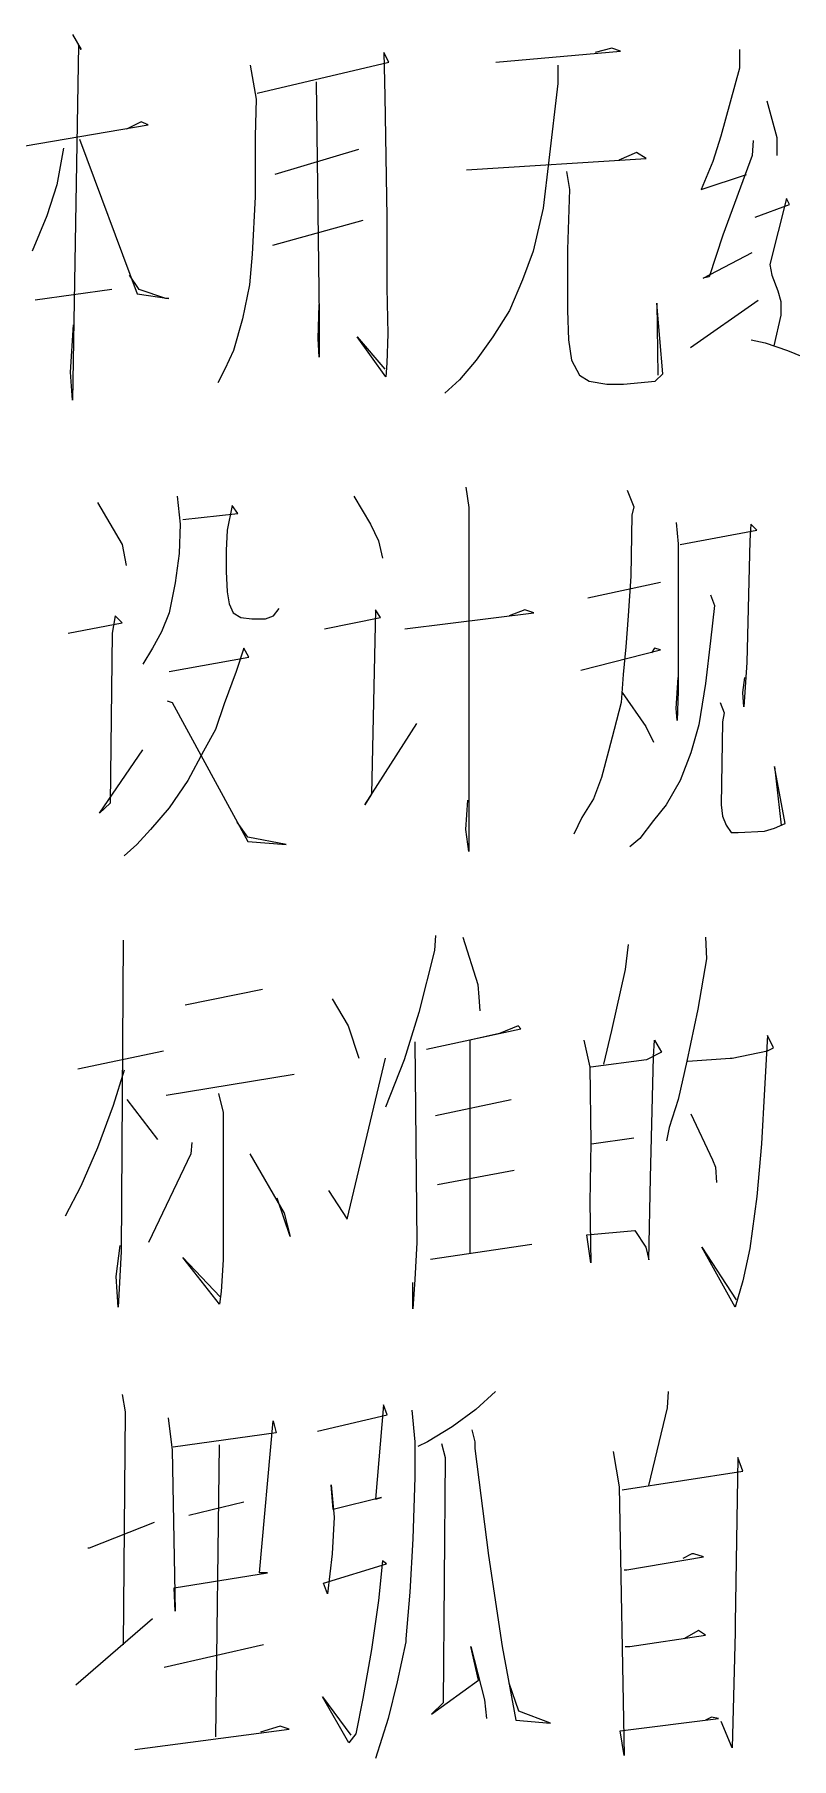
# Model space of a CAD drawing. Extents: x 0 to 8410, y 0 to 11890.
# Drawn here: x 7801 to 7901.8, y 10907 to 11136.2 of the extents above; entities that cross this region are included whole.
import ezdxf

# ---------------------------------------------------------------- set-up
doc = ezdxf.new("R2010")
doc.units = 0
doc.header["$MEASUREMENT"] = 0
doc.layers.add('6', color=7, linetype='Continuous')
doc.layers.add('8', color=7, linetype='Continuous')

# ---------------------------------------------------------------- blocks, each defined once
blk = doc.blocks.new('BLKENT759')
at = {"layer": '8', "color": 2, "linetype": 'Continuous'}
for p, q in [((7806.11, 11136.2), (7807.28, 11134.2)), ((7806.89, 11134.8), (7806.11, 11087.6)), ((7807.28, 11134.2), (7806.89, 11134.8)), ((7830.68, 11128.4), (7848.2, 11132.5)), ((7848.2, 11132.5), (7847.54, 11133.8)), ((7847.54, 11133.8), (7847.68, 11128)), ((7862.45, 11132.5), (7879.05, 11134)), ((7877.87, 11134.4), (7875.65, 11133.8)), ((7879.05, 11134), (7877.87, 11134.4)), ((7894.86, 11134.2), (7894.86, 11131.7)), ((7829.77, 11132.1), (7830.55, 11127.6)), ((7870.68, 11132.1), (7870.68, 11129.7)), ((7894.86, 11131.7), (7892.38, 11122.7)), ((7838.52, 11129.9), (7838.92, 11098.7)), ((7847.68, 11128), (7847.94, 11111.9)), ((7870.68, 11129.7), (7869.51, 11119.5)), ((7830.55, 11127.6), (7830.42, 11122.7)), ((7898.52, 11127.4), (7899.83, 11122.5)), ((7798, 11121.1), (7816.17, 11124.2)), ((7815.26, 11124.6), (7813.3, 11123.6)), ((7816.17, 11124.2), (7815.26, 11124.6)), ((7804.93, 11121.1), (7804.01, 11116.2)), ((7807.02, 11122.3), (7814.73, 11101.7)), ((7830.42, 11122.7), (7830.42, 11114.6)), ((7844.15, 11120.9), (7833.03, 11117.6)), ((7892.38, 11122.7), (7891.33, 11119.3)), ((7896.69, 11122.1), (7896.56, 11120.1)), ((7899.83, 11122.5), (7899.83, 11120.1)), ((7858.52, 11118.2), (7882.45, 11119.7)), ((7869.51, 11119.5), (7868.72, 11113.1)), ((7881.14, 11120.5), (7878.79, 11119.5)), ((7882.45, 11119.7), (7881.14, 11120.5)), ((7891.33, 11119.3), (7889.77, 11115.6)), ((7896.56, 11120.1), (7892.64, 11109.5)), ((7871.86, 11118), (7872.25, 11115.6)), ((7889.77, 11115.6), (7895.78, 11117.6)), ((7804.01, 11116.2), (7802.71, 11112.1)), ((7830.42, 11114.6), (7830.03, 11107)), ((7872.25, 11115.6), (7871.99, 11107.6)), ((7901.14, 11114.4), (7898.92, 11105.6)), ((7901.53, 11113.6), (7901.14, 11114.4)), ((7802.71, 11112.1), (7800.75, 11107.4)), ((7847.94, 11111.9), (7847.94, 11103.4)), ((7868.72, 11113.1), (7867.41, 11107.4)), ((7896.96, 11111.9), (7901.53, 11113.6)), ((7832.77, 11108.2), (7844.8, 11111.5)), ((7892.64, 11109.5), (7890.81, 11104)), ((7867.41, 11107.4), (7865.98, 11103.6)), ((7871.99, 11107.6), (7871.99, 11099.5)), ((7890.03, 11103.8), (7896.56, 11107.2)), ((7830.03, 11107), (7829.64, 11102.9)), ((7898.92, 11105.6), (7899.18, 11104.2)), ((7815, 11102.3), (7813.69, 11104.2)), ((7829.64, 11102.9), (7828.72, 11098.4)), ((7847.94, 11103.4), (7847.94, 11102.5)), ((7847.94, 11102.5), (7848.07, 11096.4)), ((7865.98, 11103.6), (7864.28, 11099.5)), ((7890.81, 11104), (7890.03, 11103.8)), ((7899.18, 11104.2), (7899.96, 11102.1)), ((7811.34, 11102.3), (7801.14, 11100.9)), ((7814.73, 11101.7), (7818.92, 11101.1)), ((7818.52, 11101.1), (7815, 11102.3)), ((7818.92, 11101.1), (7818.52, 11101.1)), ((7838.79, 11095.8), (7838.92, 11100.3)), ((7884.67, 11091.1), (7883.88, 11100.5)), ((7883.88, 11100.5), (7884.01, 11090.9)), ((7888.33, 11094.6), (7897.35, 11100.9)), ((7899.96, 11102.1), (7900.35, 11100.7)), ((7900.35, 11100.7), (7900.35, 11098.9)), ((7828.72, 11098.4), (7827.54, 11094.2)), ((7838.92, 11098.7), (7838.92, 11093.3)), ((7864.28, 11099.5), (7862.05, 11096)), ((7871.99, 11099.5), (7872.12, 11095.6)), ((7900.35, 11098.9), (7899.44, 11094.8)), ((7805.84, 11091.3), (7806.24, 11097.6)), ((7838.92, 11093.3), (7838.79, 11095.8)), ((7847.81, 11090.7), (7844.01, 11096)), ((7844.01, 11096), (7847.68, 11091.7)), ((7848.07, 11096.4), (7847.94, 11092.5)), ((7862.05, 11096), (7859.83, 11092.9)), ((7872.12, 11095.6), (7872.51, 11092.9)), ((7896.43, 11095.6), (7898.26, 11095.2)), ((7827.54, 11094.2), (7826.37, 11091.7)), ((7898.26, 11095.2), (7901.27, 11094.2)), ((7901.27, 11094.2), (7904.41, 11092.9)), ((7806.11, 11087.6), (7805.84, 11091.3)), ((7826.37, 11091.7), (7825.45, 11089.9)), ((7847.94, 11092.5), (7847.81, 11090.7)), ((7859.83, 11092.9), (7857.61, 11090.3)), ((7872.51, 11092.9), (7873.56, 11090.9)), ((7883.62, 11090.1), (7884.67, 11091.1)), ((7857.61, 11090.3), (7855.65, 11088.5)), ((7873.56, 11090.9), (7874.86, 11090.1)), ((7874.86, 11090.1), (7877.22, 11089.7)), ((7877.22, 11089.7), (7879.44, 11089.7)), ((7879.44, 11089.7), (7883.62, 11090.1)), ((7858.46, 11076), (7858.85, 11073.3)), ((7879.9, 11075.6), (7880.81, 11073.4)), ((7809.44, 11074), (7812.71, 11068.4)), ((7820.03, 11074.8), (7820.42, 11071.1)), ((7827.35, 11073.6), (7826.69, 11070.3)), ((7828.13, 11072.5), (7827.35, 11073.6)), ((7843.56, 11074.8), (7845.78, 11071.1)), ((7858.85, 11073.3), (7858.85, 11027.6)), ((7880.81, 11073.4), (7880.55, 11072.3)), ((7820.42, 11071.1), (7820.29, 11067.2)), ((7820.81, 11071.7), (7828.13, 11072.5)), ((7845.78, 11071.1), (7846.82, 11068.9)), ((7880.55, 11072.3), (7880.42, 11064.2)), ((7886.43, 11071.3), (7886.69, 11068.5)), ((7896.37, 11071.1), (7896.24, 11068.9)), ((7897.15, 11070.3), (7896.37, 11071.1)), ((7812.71, 11068.4), (7813.23, 11065.6)), ((7826.69, 11070.3), (7826.56, 11067.6)), ((7846.82, 11068.9), (7847.35, 11066.6)), ((7886.69, 11068.5), (7886.69, 11048.9)), ((7886.95, 11068.4), (7897.15, 11070.3)), ((7896.24, 11068.9), (7895.84, 11052.7)), ((7820.29, 11067.2), (7819.77, 11063.3)), ((7826.56, 11067.6), (7826.56, 11064.8)), ((7826.56, 11064.8), (7826.69, 11062.1)), ((7880.42, 11064.2), (7880.03, 11058.9)), ((7819.77, 11063.3), (7818.98, 11059.3)), ((7826.69, 11062.1), (7826.95, 11060.5)), ((7874.67, 11061.3), (7884.34, 11063.4)), ((7891.01, 11061.7), (7891.53, 11060.3)), ((7818.98, 11059.3), (7817.94, 11056.8)), ((7826.95, 11060.5), (7827.48, 11059.3)), ((7827.48, 11059.3), (7828.52, 11058.7)), ((7832.84, 11058.9), (7833.62, 11059.9)), ((7846.43, 11059.7), (7845.91, 11035.2)), ((7847.08, 11058.7), (7846.43, 11059.7)), ((7850.35, 11057.2), (7867.48, 11059.3)), ((7866.3, 11059.7), (7864.21, 11058.9)), ((7867.48, 11059.3), (7866.3, 11059.7)), ((7891.53, 11060.3), (7891.01, 11055.6)), ((7805.52, 11056.6), (7812.71, 11058)), ((7811.79, 11058.9), (7811.4, 11056.6)), ((7812.71, 11058), (7811.79, 11058.9)), ((7817.94, 11056.8), (7816.76, 11054.6)), ((7828.52, 11058.7), (7829.96, 11058.5)), ((7829.96, 11058.5), (7831.79, 11058.5)), ((7831.79, 11058.5), (7832.84, 11058.9)), ((7839.63, 11057.2), (7847.08, 11058.7)), ((7880.03, 11058.9), (7879.76, 11054.8)), ((7811.4, 11056.6), (7811.14, 11034)), ((7816.76, 11054.6), (7815.45, 11052.5)), ((7828.92, 11054.6), (7827.87, 11051.5)), ((7829.57, 11053.4), (7828.92, 11054.6)), ((7873.75, 11051.7), (7884.34, 11054.4)), ((7879.76, 11054.8), (7879.37, 11051.1)), ((7883.56, 11054.6), (7883.16, 11054)), ((7884.34, 11054.4), (7883.56, 11054.6)), ((7891.01, 11055.6), (7890.35, 11049.9)), ((7818.98, 11051.5), (7829.57, 11053.4)), ((7895.84, 11052.7), (7895.45, 11046.8)), ((7827.87, 11051.5), (7826.3, 11047.2)), ((7879.37, 11051.1), (7879.11, 11047.4)), ((7886.43, 11046.6), (7886.69, 11050.7)), ((7890.35, 11049.9), (7889.44, 11044.4)), ((7895.32, 11048.7), (7895.58, 11050.7)), ((7818.72, 11047.6), (7819.37, 11047.4)), ((7879.24, 11048.7), (7882.38, 11044.2)), ((7886.69, 11048.9), (7886.56, 11045)), ((7895.45, 11046.8), (7895.32, 11048.7)), ((7819.37, 11047.4), (7829.44, 11028.9)), ((7826.3, 11047.2), (7825.12, 11043.8)), ((7879.11, 11047.4), (7878.2, 11043.8)), ((7886.56, 11045), (7886.43, 11046.6)), ((7892.31, 11047.4), (7892.84, 11046)), ((7892.84, 11046), (7892.58, 11044.8)), ((7825.12, 11043.8), (7823.56, 11040.9)), ((7844.99, 11033.8), (7851.92, 11044.6)), ((7878.2, 11043.8), (7877.41, 11040.9)), ((7882.38, 11044.2), (7883.42, 11042.1)), ((7889.44, 11044.4), (7888.39, 11040.7)), ((7892.58, 11044.8), (7892.44, 11033.8)), ((7809.7, 11032.7), (7815.45, 11041.1)), ((7823.56, 11040.9), (7821.46, 11037)), ((7877.41, 11040.9), (7876.5, 11037.4)), ((7888.39, 11040.7), (7886.95, 11037)), ((7900.94, 11031.3), (7899.5, 11038.9)), ((7899.5, 11038.9), (7900.42, 11031.1)), ((7821.46, 11037), (7818.98, 11033.4)), ((7876.5, 11037.4), (7875.45, 11034.6)), ((7886.95, 11037), (7885.12, 11033.8)), ((7811.14, 11034), (7809.7, 11032.7)), ((7845.91, 11035.2), (7844.99, 11033.8)), ((7858.46, 11030.5), (7858.72, 11034.4)), ((7875.45, 11034.6), (7873.88, 11032.1)), ((7885.12, 11033.8), (7883.42, 11031.7)), ((7892.44, 11033.8), (7892.58, 11032.3)), ((7818.98, 11033.4), (7816.5, 11030.5)), ((7829.44, 11029.5), (7828, 11031.5)), ((7873.88, 11032.1), (7872.84, 11029.9)), ((7883.42, 11031.7), (7881.59, 11029.3)), ((7892.58, 11032.3), (7893.1, 11031.1)), ((7816.5, 11030.5), (7814.67, 11028.5)), ((7834.54, 11028.5), (7829.44, 11029.5)), ((7858.85, 11027.6), (7858.46, 11030.5)), ((7881.59, 11029.3), (7880.29, 11028.2)), ((7893.1, 11031.1), (7893.75, 11030.1)), ((7893.75, 11030.1), (7894.67, 11030.1)), ((7894.67, 11030.1), (7898.2, 11030.3)), ((7898.2, 11030.3), (7899.5, 11030.7)), ((7899.5, 11030.7), (7900.94, 11031.3)), ((7814.67, 11028.5), (7812.97, 11027)), ((7829.44, 11028.9), (7834.54, 11028.5)), ((7812.84, 11015.8), (7812.58, 10974.4)), ((7854.41, 11016.4), (7854.28, 11014.4)), ((7858.07, 11016.2), (7860.03, 11009.9)), ((7890.36, 11016.2), (7890.49, 11013.3)), ((7854.28, 11014.4), (7852.19, 11006.2)), ((7880.03, 11015.2), (7879.64, 11011.9)), ((7890.49, 11013.3), (7889.31, 11006.6)), ((7879.64, 11011.9), (7877.81, 11003.8)), ((7821.08, 11007.2), (7831.4, 11009.3)), ((7860.03, 11009.9), (7860.16, 11008.2)), ((7840.68, 11008), (7842.78, 11004.4)), ((7852.19, 11006.2), (7850.23, 10999.9)), ((7860.16, 11008.2), (7860.29, 11006.4)), ((7889.31, 11006.6), (7887.87, 10999.7)), ((7842.78, 11004.4), (7844.21, 11000.1)), ((7853.23, 11001.3), (7865.78, 11004)), ((7865.39, 11004.4), (7862.91, 11003.4)), ((7865.78, 11004), (7865.39, 11004.4)), ((7851.66, 11002.3), (7851.93, 10975.6)), ((7862.91, 11003.4), (7858.98, 11002.5)), ((7858.98, 11002.5), (7858.98, 10974.2)), ((7874.15, 11002.5), (7874.93, 10998.9)), ((7877.81, 11003.8), (7876.76, 10999.3)), ((7883.43, 11000.3), (7883.56, 11002.5)), ((7883.56, 11002.5), (7884.47, 11000.9)), ((7898.59, 11003.1), (7898.2, 10996)), ((7899.38, 11001.5), (7898.59, 11003.1)), ((7806.83, 10998.7), (7818.2, 11001.1)), ((7842.64, 10978.7), (7847.74, 11000.1)), ((7850.23, 10999.9), (7847.74, 10993.6)), ((7882.51, 10999.9), (7875.06, 10998.9)), ((7884.47, 11000.9), (7882.51, 10999.9)), ((7883.04, 10984.2), (7883.43, 11000.3)), ((7887.87, 10999.7), (7886.7, 10994.6)), ((7888, 10999.7), (7893.62, 11000.1)), ((7893.62, 11000.1), (7893.89, 11000.1)), ((7893.89, 11000.1), (7898.59, 11001.1)), ((7898.59, 11001.1), (7899.38, 11001.5)), ((7812.97, 10998.5), (7811.53, 10993.8)), ((7818.59, 10995.2), (7835.59, 10998)), ((7874.93, 10998.9), (7875.06, 10988.9)), ((7825.52, 10995.4), (7826.17, 10992.9)), ((7898.2, 10996), (7897.81, 10988.7)), ((7811.53, 10993.8), (7809.44, 10988.2)), ((7813.36, 10994.6), (7817.42, 10989.3)), ((7826.17, 10992.9), (7826.17, 10973.3)), ((7854.41, 10992.5), (7864.48, 10994.6)), ((7886.7, 10994.6), (7885.52, 10990.9)), ((7888.4, 10992.7), (7891.27, 10986.6)), ((7885.52, 10990.9), (7885.13, 10989.1)), ((7809.44, 10988.2), (7807.22, 10983.1)), ((7821.99, 10988.9), (7821.86, 10987.4)), ((7875.06, 10988.9), (7874.93, 10980.9)), ((7875.19, 10988.7), (7880.81, 10989.5)), ((7897.81, 10988.7), (7897.15, 10981.7)), ((7821.86, 10987.4), (7816.24, 10975.6)), ((7829.7, 10987.4), (7834.28, 10979.5)), ((7891.27, 10986.6), (7891.66, 10985.6)), ((7891.66, 10985.6), (7891.8, 10983.6)), ((7854.67, 10983.3), (7864.87, 10985.2)), ((7882.78, 10973.3), (7883.04, 10984.2)), ((7807.22, 10983.1), (7805.13, 10979.1)), ((7835.06, 10976.4), (7833.36, 10981.5)), ((7840.16, 10982.5), (7842.64, 10978.7)), ((7897.15, 10981.7), (7896.24, 10974.8)), ((7834.28, 10979.5), (7835.06, 10976.4)), ((7874.93, 10980.9), (7875.06, 10972.9)), ((7874.54, 10976.6), (7880.95, 10977.2)), ((7875.06, 10972.9), (7874.54, 10976.6)), ((7880.95, 10977.2), (7882.38, 10975)), ((7811.93, 10971.1), (7812.45, 10975.2)), ((7812.58, 10974.4), (7812.19, 10967)), ((7851.93, 10975.6), (7851.66, 10970.7)), ((7853.76, 10973.4), (7867.22, 10975.4)), ((7882.38, 10975), (7882.78, 10973.3)), ((7894.28, 10967), (7889.83, 10975)), ((7889.83, 10975), (7894.41, 10968)), ((7896.24, 10974.8), (7895.32, 10970.5)), ((7825.65, 10967.4), (7820.81, 10973.6)), ((7820.81, 10973.6), (7825.78, 10968.4)), ((7826.17, 10973.3), (7825.91, 10969.1)), ((7812.19, 10967), (7811.93, 10971.1)), ((7851.66, 10970.7), (7851.4, 10966.8)), ((7851.4, 10966.8), (7851.4, 10970.3)), ((7895.32, 10970.5), (7894.28, 10967)), ((7825.91, 10969.1), (7825.65, 10967.4)), ((7862.38, 10955.8), (7859.76, 10953.4)), ((7885.38, 10955.8), (7885.25, 10953.6)), ((7812.7, 10955.4), (7813.1, 10953.1)), ((7847.47, 10954), (7846.43, 10941.5)), ((7848, 10952.7), (7847.47, 10954)), ((7885.25, 10953.6), (7882.77, 10943.3)), ((7813.1, 10953.1), (7812.83, 10922.1)), ((7818.85, 10952.3), (7819.37, 10948)), ((7831, 10931.7), (7832.83, 10951.9)), ((7832.83, 10951.9), (7833.23, 10950.3)), ((7838.72, 10950.5), (7848, 10952.7)), ((7851.27, 10953.3), (7851.66, 10949.1)), ((7859.76, 10953.4), (7856.62, 10951.1)), ((7833.23, 10950.3), (7819.5, 10948.4)), ((7851.66, 10949.1), (7851.66, 10944.4)), ((7853.36, 10949.1), (7852.05, 10948.5)), ((7856.62, 10951.1), (7853.36, 10949.1)), ((7855.19, 10948.9), (7855.71, 10947)), ((7859.24, 10950.7), (7859.63, 10949.1)), ((7859.63, 10949.1), (7859.63, 10948.2)), ((7819.37, 10948), (7819.76, 10926.6)), ((7825.64, 10948.7), (7825.12, 10909.9)), ((7855.71, 10947), (7855.45, 10914.4)), ((7859.63, 10948.2), (7861.46, 10934)), ((7878.06, 10947.8), (7878.85, 10943.1)), ((7894.66, 10947), (7894.27, 10925)), ((7895.32, 10945.2), (7894.66, 10947)), ((7851.66, 10944.4), (7851.4, 10936.2)), ((7879.24, 10942.7), (7895.32, 10945.2)), ((7840.81, 10940.1), (7840.55, 10943.4)), ((7840.55, 10943.4), (7840.94, 10939.1)), ((7878.85, 10943.1), (7879.5, 10907.4)), ((7828.91, 10941.1), (7821.59, 10939.3)), ((7847.21, 10941.7), (7840.81, 10940.1)), ((7846.43, 10941.5), (7847.21, 10941.7)), ((7808.39, 10935), (7817.02, 10938.4)), ((7840.94, 10939.1), (7840.68, 10934.2)), ((7851.4, 10936.2), (7851, 10929.1)), ((7808.13, 10935), (7808.39, 10935)), ((7839.5, 10930.3), (7847.87, 10932.9)), ((7840.68, 10934.2), (7840.02, 10928.9)), ((7847.34, 10933.3), (7846.82, 10928)), ((7847.87, 10932.9), (7847.34, 10933.3)), ((7861.46, 10934), (7863.29, 10921.9)), ((7879.89, 10932.1), (7890.09, 10933.8)), ((7888.52, 10934.2), (7887.34, 10933.6)), ((7888.78, 10934.2), (7888.52, 10934.2)), ((7890.09, 10933.8), (7888.78, 10934.2)), ((7819.63, 10929.7), (7832.05, 10931.7)), ((7832.05, 10931.7), (7831, 10931.7)), ((7879.5, 10932.1), (7879.89, 10932.1)), ((7819.76, 10926.6), (7819.63, 10929.7)), ((7840.02, 10928.9), (7839.5, 10930.3)), ((7851, 10929.1), (7850.48, 10922.9)), ((7846.82, 10928), (7845.91, 10921.5)), ((7806.56, 10916.8), (7816.76, 10925.6)), ((7889.43, 10924), (7887.47, 10922.9)), ((7890.35, 10923.4), (7889.43, 10924)), ((7894.27, 10923.8), (7893.88, 10908.4)), ((7894.27, 10925), (7894.27, 10923.8)), ((7831.53, 10922.1), (7818.32, 10919.1)), ((7845.91, 10921.5), (7844.73, 10915)), ((7850.48, 10922.5), (7849.3, 10917.2)), ((7850.48, 10922.9), (7850.48, 10922.5)), ((7860.15, 10917.4), (7859.11, 10921.9)), ((7859.11, 10921.9), (7860.94, 10914.8)), ((7863.29, 10921.9), (7865.12, 10912.1)), ((7879.63, 10921.9), (7880.28, 10921.9)), ((7880.28, 10921.9), (7890.35, 10923.4)), ((7849.3, 10917.2), (7848.13, 10912.3)), ((7853.88, 10912.9), (7860.15, 10917.4)), ((7865.51, 10913.3), (7864.21, 10917)), ((7842.9, 10909.1), (7839.37, 10915.2)), ((7839.37, 10915.2), (7843.16, 10910.1)), ((7844.73, 10915), (7843.81, 10910.3)), ((7860.94, 10914.8), (7861.2, 10912.3)), ((7848.13, 10912.3), (7846.43, 10907)), ((7855.45, 10914.4), (7853.88, 10912.9)), ((7869.7, 10911.7), (7865.51, 10913.3)), ((7878.98, 10910.7), (7892.05, 10912.3)), ((7891.13, 10912.5), (7890.35, 10912.1)), ((7892.05, 10912.3), (7891.13, 10912.5)), ((7814.4, 10908.2), (7834.93, 10910.9)), ((7833.75, 10911.3), (7831.13, 10910.5)), ((7834.93, 10910.9), (7833.75, 10911.3)), ((7843.81, 10910.3), (7842.9, 10909.1)), ((7865.12, 10912.1), (7869.7, 10911.7)), ((7879.5, 10907.4), (7878.98, 10910.7)), ((7893.88, 10908.4), (7892.44, 10911.9))]:
    blk.add_line(p, q, dxfattribs=at)

msp = doc.modelspace()

# ---------------------------------------------------------------- block references
at = {"layer": '6'}
msp.add_blockref('BLKENT759', (0, 0), dxfattribs=at)

doc.saveas('drawing.dxf')
